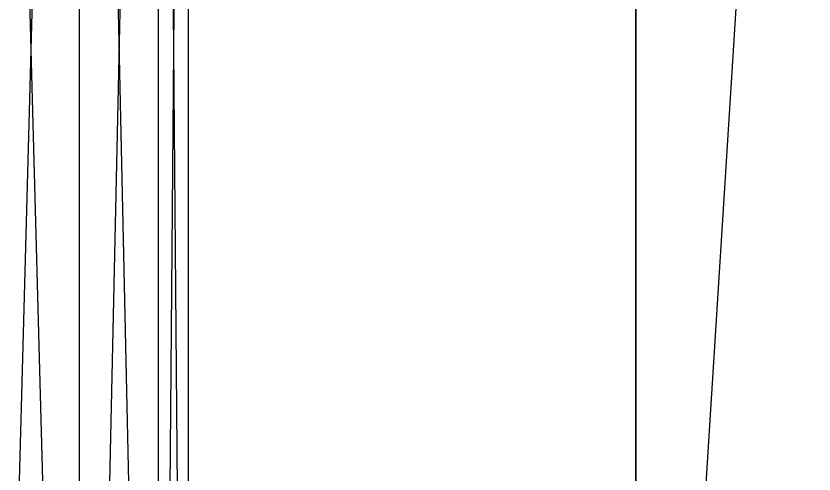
# Model space of a CAD drawing. Extents: x -3.3 to 26.7, y -2 to 14.5.
# Drawn here: x 2.623 to 3.633, y -0.262 to 0.318 of the extents above; entities that cross this region are included whole.
import ezdxf

# ---------------------------------------------------------------- set-up
doc = ezdxf.new("R2010")
doc.units = 0
doc.layers.add('UB3D', color=1, linetype='CONTINUOUS')

msp = doc.modelspace()

# ---------------------------------------------------------------- linework, layer by layer
at = {"layer": 'UB3D', "color": 254}
for points in [[(3.9076, -1.683333, -25.2516), (3.4076, -1.683333, -25.2516), (3.9076, 6.233333, -25.2516)], [(3.4076, -1.683333, -25.2516), (3.9076, 6.233333, -25.2516), (3.4076, 6.233333, -25.2516)], [(3.4076, -1.683333, -25.7516), (3.9076, -1.683333, -25.7516), (3.4076, 6.233333, -25.7516)], [(3.9076, -1.683333, -25.7516), (3.4076, 6.233333, -25.7516), (3.9076, 6.233333, -25.7516)], [(3.4076, -1.683333, -25.2516), (3.4076, -1.683333, -25.7516), (3.4076, 6.233333, -25.2516)], [(3.4076, -1.683333, -25.7516), (3.4076, 6.233333, -25.2516), (3.4076, 6.233333, -25.7516)], [(2.7034, -2, -4.9914), (2.7034, 2.550101, -4.9914), (2.5798, -2, -4.9914)], [(2.7034, 2.550101, -4.9914), (2.5798, -2, -4.9914), (2.5798, 2.550101, -4.9914)], [(2.5798, -2, -5.3718), (2.5798, 2.550101, -5.3718), (2.7034, -2, -5.3718)], [(2.5798, 2.550101, -5.3718), (2.7034, -2, -5.3718), (2.7034, 2.550101, -5.3718)], [(2.7034, -2, -12.6114), (2.7034, 2.550101, -12.6114), (2.5798, -2, -12.6114)], [(2.7034, 2.550101, -12.6114), (2.5798, -2, -12.6114), (2.5798, 2.550101, -12.6114)], [(2.5798, -2, -12.9918), (2.5798, 2.550101, -12.9918), (2.7034, -2, -12.9918)], [(2.5798, 2.550101, -12.9918), (2.7034, -2, -12.9918), (2.7034, 2.550101, -12.9918)], [(2.8034, -2, -5.064), (2.8034, 2.550101, -5.1816), (2.7034, -2, -4.9914)], [(2.8034, 2.550101, -5.1816), (2.7034, -2, -4.9914), (2.7034, 2.550101, -4.9914)], [(2.7034, -2, -5.3718), (2.7034, 2.550101, -5.3718), (2.8034, -2, -5.2992)], [(2.7034, 2.550101, -5.3718), (2.8034, -2, -5.2992), (2.8034, 2.550101, -5.2992)], [(2.8034, -2, -12.684), (2.8034, 2.550101, -12.8016), (2.7034, -2, -12.6114)], [(2.8034, 2.550101, -12.8016), (2.7034, -2, -12.6114), (2.7034, 2.550101, -12.6114)], [(2.7034, -2, -12.9918), (2.7034, 2.550101, -12.9918), (2.8034, -2, -12.9192)], [(2.7034, 2.550101, -12.9918), (2.8034, -2, -12.9192), (2.8034, 2.550101, -12.9192)], [(2.8416, -2, -5.1816), (2.8416, 2.550101, -5.1816), (2.8034, -2, -5.064)], [(2.8416, 2.550101, -5.1816), (2.8034, -2, -5.064), (2.8034, 2.550101, -5.1816)], [(2.8034, -2, -5.2992), (2.8034, 2.550101, -5.2992), (2.8416, -2, -5.1816)], [(2.8034, 2.550101, -5.2992), (2.8416, -2, -5.1816), (2.8416, 2.550101, -5.1816)], [(2.8416, -2, -12.8016), (2.8416, 2.550101, -12.8016), (2.8034, -2, -12.684)], [(2.8416, 2.550101, -12.8016), (2.8034, -2, -12.684), (2.8034, 2.550101, -12.8016)], [(2.8034, -2, -12.9192), (2.8034, 2.550101, -12.9192), (2.8416, -2, -12.8016)], [(2.8034, 2.550101, -12.9192), (2.8416, -2, -12.8016), (2.8416, 2.550101, -12.8016)]]:
    msp.add_3dface(points, dxfattribs=at)
at = {"layer": 'UB3D', "color": 94}
for points in [[(-3.302, 0.5, -28.702), (26.698, 0.5, -28.702), (26.698, -0.5, -28.702), (-3.302, -0.5, -28.702)], [(26.698, 0.5, 1.298), (-3.302, 0.5, 1.298), (-3.302, -0.5, 1.298), (26.698, -0.5, 1.298)]]:
    msp.add_3dface(points, dxfattribs=at)

doc.saveas('drawing.dxf')
